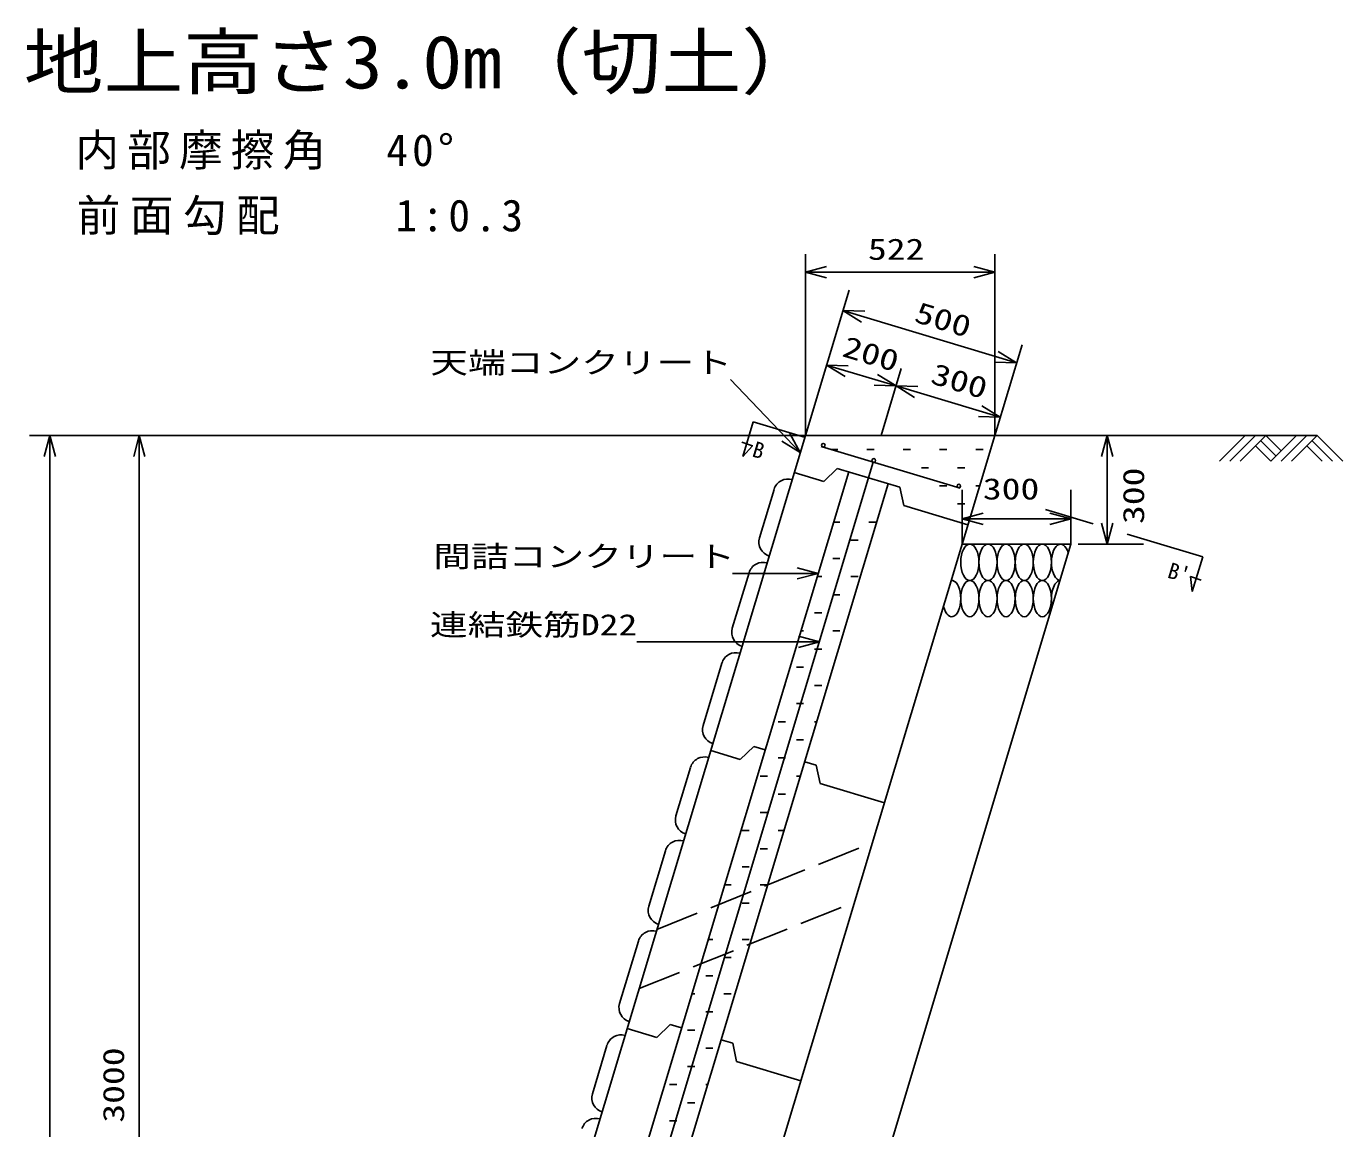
# Model space of a CAD drawing. Units: millimetres, scale not verified. Extents: x -10427 to 8480, y -7210 to 7278.
# Drawn here: x 4611 to 8241, y -4381 to -1343 of the extents above; entities that cross this region are included whole.
import ezdxf
from ezdxf.enums import TextEntityAlignment as Align

# ---------------------------------------------------------------- set-up
doc = ezdxf.new("R2010")
doc.units = ezdxf.units.MM
doc.header["$LTSCALE"] = 40
doc.linetypes.add('DASHED3', pattern=[4, 3, -1])
doc.layers.add('0-0', color=7, linetype='Continuous')
doc.styles.add('ＭＳ ゴシック', font='')
doc.styles.get('ＭＳ ゴシック').set_extended_font_data('MS Gothic')

msp = doc.modelspace()

# ---------------------------------------------------------------- linework, layer by layer
at = {"layer": '0-0'}
for p, q in [((6759.45, -2470.31), (6759.45, -1970.31)), ((7281.74, -2470.31), (7281.74, -1970.31)), ((6759.45, -2020.31), (6817.41, -2004.78)), ((6759.45, -2020.31), (7281.74, -2020.31)), ((6759.45, -2020.31), (6817.41, -2035.84)), ((7281.74, -2020.31), (7223.79, -2004.78)), ((7281.74, -2020.31), (7223.79, -2035.84)), ((6759.45, -2470.31), (6879.7, -2070.31)), ((7341.87, -2270.31), (6862.87, -2126.31)), ((6862.87, -2126.31), (6922.84, -2128.12)), ((6862.87, -2126.31), (6913.9, -2157.86)), ((7281.74, -2470.31), (7356.9, -2220.31)), ((7341.87, -2270.31), (7290.84, -2238.75)), ((6817.77, -2276.31), (6877.75, -2278.12)), ((6817.77, -2276.31), (6868.8, -2307.86)), ((6968.29, -2470.31), (7023.7, -2286)), ((7341.87, -2270.31), (7281.9, -2268.49)), ((7009.31, -2333.89), (6958.28, -2302.33)), ((7009.31, -2333.89), (6949.33, -2332.07)), ((7009.31, -2333.89), (7069.28, -2335.7)), ((7009.31, -2333.89), (7060.34, -2365.44)), ((7296.78, -2420.31), (7245.74, -2388.75)), ((7296.78, -2420.31), (7236.8, -2418.49)), ((6745.23, -2517.63), (6716.44, -2464.99)), ((6759.45, -2470.31), (4620, -2470.31)), ((4675.79, -2470.31), (4660.26, -2528.26)), ((4675.79, -2470.31), (4691.32, -2528.26)), ((4675.79, -2470.31), (4675.79, -6520.31)), ((4922.84, -2470.31), (4907.31, -2528.26)), ((4922.84, -2470.31), (4938.37, -2528.26)), ((4922.84, -2470.31), (4922.84, -5470.31)), ((7281.74, -2470.31), (8170.04, -2470.31)), ((7591.55, -2470.31), (7576.03, -2528.26)), ((7591.55, -2770.31), (7591.55, -2470.31)), ((7591.55, -2470.31), (7607.08, -2528.26)), ((7972.05, -2470.31), (7901.34, -2541.02)), ((8000.33, -2470.31), (7929.62, -2541.02)), ((8028.61, -2470.31), (7957.9, -2541.02)), ((8000.33, -2498.59), (8042.76, -2541.02)), ((8014.47, -2484.45), (8056.9, -2526.87)), ((8028.61, -2470.31), (8071.04, -2512.73)), ((8113.47, -2470.31), (8042.76, -2541.02)), ((8141.75, -2470.31), (8071.04, -2541.02)), ((8170.04, -2470.31), (8099.33, -2541.02)), ((8141.75, -2498.59), (8184.18, -2541.02)), ((8155.89, -2484.45), (8212.46, -2541.02)), ((8170.04, -2470.31), (8240.75, -2541.02)), ((6829.12, -2509.22), (6849.12, -2509.22)), ((6929.12, -2509.22), (6949.12, -2509.22)), ((7029.12, -2509.22), (7049.12, -2509.22)), ((7129.12, -2509.22), (7149.12, -2509.22)), ((7229.12, -2509.22), (7249.12, -2509.22)), ((7079.12, -2559.22), (7099.12, -2559.22)), ((7179.12, -2559.22), (7199.12, -2559.22)), ((7129.12, -2609.22), (7149.12, -2609.22)), ((7229.12, -2609.22), (7239.98, -2609.22)), ((7191.55, -2770.31), (7191.55, -2620.31)), ((7491.56, -2770.31), (7491.56, -2620.31)), ((7179.12, -2659.22), (7199.12, -2659.22)), ((7191.55, -2700.31), (7249.51, -2684.78)), ((7491.56, -2700.31), (7433.6, -2684.78)), ((6837.13, -2709.22), (6854.6, -2709.22)), ((6934.6, -2709.22), (6954.6, -2709.22)), ((7191.55, -2700.31), (7491.56, -2700.31)), ((7191.55, -2700.31), (7249.51, -2715.84)), ((7491.56, -2700.31), (7433.6, -2715.84)), ((7591.55, -2770.31), (7576.03, -2712.35)), ((7591.55, -2770.31), (7607.08, -2712.35)), ((6884.6, -2759.22), (6904.6, -2759.22)), ((7511.56, -2770.31), (7691.56, -2770.31)), ((6834.6, -2809.22), (6854.6, -2809.22)), ((6794.7, -2850.39), (6736.74, -2834.86)), ((6792.04, -2859.22), (6804.6, -2859.22)), ((6884.6, -2859.22), (6904.6, -2859.22)), ((6834.6, -2909.22), (6854.6, -2909.22)), ((6784.6, -2959.22), (6804.6, -2959.22)), ((6746.94, -3009.22), (6754.6, -3009.22)), ((6834.6, -3009.22), (6854.6, -3009.22)), ((6797.86, -3038.97), (6739.91, -3023.44)), ((6784.6, -3059.22), (6804.6, -3059.22)), ((6734.6, -3109.22), (6754.6, -3109.22)), ((6834.6, -3109.22), (6835.93, -3109.22)), ((6701.85, -3159.23), (6704.6, -3159.23)), ((6784.6, -3159.23), (6804.6, -3159.23)), ((6734.6, -3209.23), (6754.6, -3209.23)), ((6684.6, -3259.23), (6704.6, -3259.23)), ((6784.6, -3259.23), (6790.83, -3259.23)), ((6734.6, -3309.23), (6754.6, -3309.23)), ((6684.6, -3359.23), (6704.6, -3359.23)), ((6634.6, -3409.23), (6654.6, -3409.23)), ((6734.6, -3409.23), (6745.74, -3409.23)), ((6684.6, -3459.23), (6704.6, -3459.23)), ((6634.6, -3509.23), (6654.6, -3509.23)), ((6584.6, -3559.23), (6604.6, -3559.23)), ((6684.6, -3559.23), (6700.64, -3559.23)), ((6634.6, -3609.23), (6654.6, -3609.23)), ((6684.6, -3609.23), (6685.61, -3609.23)), ((6584.6, -3659.23), (6604.6, -3659.23)), ((6536.51, -3709.23), (6554.6, -3709.23)), ((6634.6, -3709.23), (6654.6, -3709.23)), ((6584.6, -3759.23), (6604.6, -3759.23)), ((6491.41, -3859.23), (6504.6, -3859.23)), ((6584.6, -3859.23), (6604.6, -3859.23)), ((6534.6, -3909.23), (6554.6, -3909.23)), ((6484.6, -3959.23), (6504.6, -3959.23)), ((6446.32, -4009.23), (6454.6, -4009.23)), ((6534.6, -4009.23), (6554.6, -4009.23)), ((6484.6, -4059.23), (6504.6, -4059.23)), ((6434.6, -4109.23), (6454.6, -4109.23)), ((6534.6, -4109.23), (6535.3, -4109.23)), ((6484.6, -4159.23), (6504.6, -4159.23)), ((6434.6, -4209.23), (6454.6, -4209.23)), ((6384.59, -4259.23), (6404.6, -4259.23)), ((6484.6, -4259.23), (6490.2, -4259.23)), ((6434.6, -4309.23), (6454.6, -4309.23)), ((6384.59, -4359.23), (6404.6, -4359.23))]:
    msp.add_line(p, q, dxfattribs=at)
at = {"layer": '0-0', "color": 3}
for p, q in [((6615.8, -2432.36), (6587.01, -2528.13)), ((6759.45, -2475.55), (6615.8, -2432.36)), ((7421.19, -2674.48), (7552.5, -2713.96)), ((7646.95, -2742.35), (7711.16, -2761.65)), ((7711.16, -2761.65), (7854.81, -2804.84)), ((7854.81, -2804.84), (7826.02, -2900.6))]:
    msp.add_line(p, q, dxfattribs=at)
at = {"layer": '0-0', "color": 2}
for p, q in [((5692.23, -6020.31), (6759.45, -2470.31)), ((6171.22, -6164.31), (7281.75, -2470.31)), ((6759.45, -2470.31), (7281.74, -2470.31)), ((5829.34, -6061.53), (6878.73, -2570.85)), ((6728.66, -2572.72), (6810.23, -2597.25)), ((6847.16, -2561.36), (6810.23, -2597.25)), ((6847.16, -2561.36), (7019.54, -2613.18)), ((5938.51, -6094.35), (6987.91, -2603.67)), ((7019.5, -2613.17), (7030.5, -2663.47)), ((6632.77, -2752.74), (6672.9, -2619.24)), ((7030.5, -2663.47), (7207.67, -2716.73)), ((6734.65, -5288.05), (7491.56, -2770.31)), ((7191.55, -2770.31), (7491.56, -2770.31)), ((6557.91, -3001.73), (6603.98, -2848.51)), ((6477.3, -3269.88), (6529.12, -3097.5)), ((6498.33, -3338.85), (6579.9, -3363.38)), ((6616.83, -3327.49), (6579.9, -3363.38)), ((6616.83, -3327.49), (6648.43, -3336.99)), ((6757.57, -3369.8), (6789.17, -3379.3)), ((6402.45, -3518.87), (6442.58, -3385.37)), ((6789.17, -3379.3), (6800.17, -3429.59)), ((6800.17, -3429.59), (6977.34, -3482.86)), ((6327.59, -3767.86), (6373.66, -3614.64)), ((6246.98, -4036.01), (6298.8, -3863.63)), ((6386.5, -4093.61), (6349.59, -4129.51)), ((6386.5, -4093.61), (6418.1, -4103.11)), ((6268.01, -4104.98), (6349.59, -4129.51)), ((6527.26, -4135.93), (6558.86, -4145.43)), ((6172.13, -4285), (6212.27, -4151.5)), ((6558.86, -4145.43), (6569.85, -4195.72)), ((6569.85, -4195.72), (6747.02, -4248.98))]:
    msp.add_line(p, q, dxfattribs=at)
at = {"layer": '0-0', "color": 5}
for p, q in [((6802.53, -2500.68), (7185.77, -2615.89)), ((5883.93, -6077.94), (6946.36, -2543.92))]:
    msp.add_line(p, q, dxfattribs=at)
at = {"layer": '0-0', "linetype": 'DASHED3'}
for p, q in [((6350.07, -3832.05), (6944.23, -3592.99)), ((6301.13, -3994.85), (6895.29, -3755.79))]:
    msp.add_line(p, q, dxfattribs=at)
at = {"layer": '0-0'}
for points in [[(7296.78, -2420.31), (7009.31, -2333.89), (6817.77, -2276.31)], [(6553.13, -2316.4), (6745.23, -2517.63), (6693.97, -2486.43)], [(6558.39, -2850.39), (6794.7, -2850.39), (6736.74, -2865.92)], [(6294.29, -3038.97), (6797.86, -3038.97), (6739.91, -3054.5)]]:
    msp.add_lwpolyline(points, dxfattribs=at)
at = {"layer": '0-0', "color": 3}
for points in [[(6587.01, -2528.13), (6613.15, -2498.88), (6584.02, -2489.17)], [(7826.02, -2900.6), (7821.41, -2859.46), (7850.54, -2869.17)]]:
    msp.add_lwpolyline(points, dxfattribs=at)
at = {"layer": '0-0', "color": 5}
for centre in [(6808.76, -2497.33), (6947.79, -2539.13), (7182.42, -2609.66)]:
    msp.add_circle(centre, 5, dxfattribs=at)
at = {"layer": '0-0', "color": 2}
for centre, start, end in [((6711.38, -2630.19), 73.26749, 163.26782), ((6671.07, -2764.25), 163.26799, 253.26781), ((6642.28, -2860.02), 73.26749, 163.26782), ((6596.22, -3013.25), 163.26799, 253.26781), ((6567.43, -3109.01), 73.26749, 163.26782), ((6515.61, -3281.39), 163.26799, 253.26781), ((6481.06, -3396.31), 73.26749, 163.26782), ((6440.76, -3530.38), 163.26799, 253.26781), ((6411.97, -3626.15), 73.26749, 163.26782), ((6365.9, -3779.38), 163.26799, 253.26781), ((6337.11, -3875.15), 73.26749, 163.26782), ((6285.29, -4047.53), 163.26799, 253.26781), ((6250.74, -4162.44), 73.26749, 163.26782), ((6210.44, -4296.52), 163.26799, 253.26781), ((6181.65, -4392.28), 73.26749, 163.26782)]:
    msp.add_arc(centre, 40, start, end, dxfattribs=at)
at = {"layer": '0-0'}
for centre in [(7212.77, -2819.95), (7262.77, -2819.95), (7312.77, -2819.95), (7362.77, -2819.95), (7412.77, -2819.95), (7212.77, -2919.96), (7262.77, -2919.96), (7312.77, -2919.96), (7362.77, -2919.96), (7412.77, -2919.96)]:
    msp.add_ellipse(centre, major_axis=(0, 50), ratio=0.5, dxfattribs=at)
for centre, start_param, end_param in [((7462.77, -2819.95), 5.2466995, 9.3785681), ((7162.77, -2919.96), 2.0113798, 6.3307195), ((7462.77, -2919.96), 0.0475132, 2.0113798)]:
    msp.add_ellipse(centre, major_axis=(0, 50), ratio=0.5, start_param=start_param, end_param=end_param, dxfattribs=at)

# ---------------------------------------------------------------- texts
at = {"layer": '0-0', "color": 3, "style": 'ＭＳ ゴシック', "width": 1.1}
msp.add_text('地上高さ3.0m（切土）', height=146.6, dxfattribs=at).set_placement((4604.08, -1557.99), align=Align.BOTTOM_LEFT)
at = {"layer": '0-0', "style": 'ＭＳ ゴシック', "width": 1.3}
for s, p in [('522', (6931.86, -2003.91)), ('天端コンクリート', (5725.13, -2316.4)), ('300', (7248.67, -2664.43)), ('間詰コンクリート', (5733.39, -2850.39)), ('連結鉄筋D22', (5724.29, -3038.97))]:
    msp.add_text(s, height=58.65, dxfattribs=at).set_placement(p, align=Align.BOTTOM_LEFT)
for s, rotation, p in [('500', 343.268, (7051.4, -2173.26)), ('200', 343.268, (6852.16, -2267.9)), ('300', 343.268, (7096.23, -2342.61)), ('300', 90, (7710.91, -2714.4)), ('3000', 90, (4898.62, -4364.28))]:
    msp.add_text(s, height=58.65, rotation=rotation, dxfattribs=at).set_placement(p, align=Align.BOTTOM_LEFT)
at = {"layer": '0-0', "color": 4, "style": 'ＭＳ ゴシック'}
for s, p in [('B', (6605.87, -2540.15)), ("B'", (7751.01, -2874.03))]:
    msp.add_text(s, height=43.99, rotation=343.268, dxfattribs=at).set_placement(p, align=Align.BOTTOM_LEFT)
at = {"layer": '0-0', "char_height": 87.98, "attachment_point": 7, "style": 'ＭＳ ゴシック'}
for s, insert in [('\\T1.19;\u3000内部摩擦角\u300040°', (4604.08, -1737.99)), ('\\T1.22;\u3000前面勾配\u3000\u30001:0.3', (4604.08, -1917.99))]:
    msp.add_mtext(s, dxfattribs=dict(at, insert=insert))

doc.saveas('drawing.dxf')
